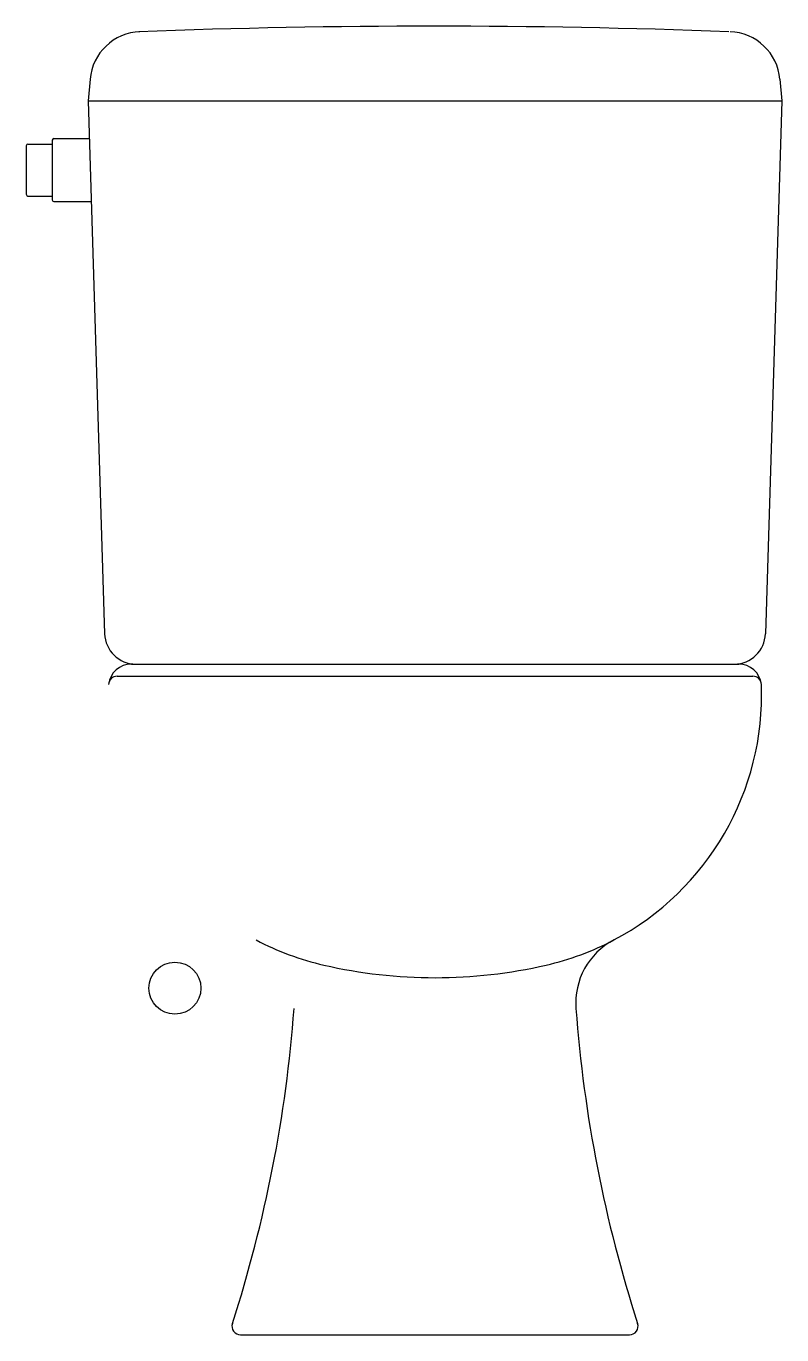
# Model space of a CAD drawing. Extents: x 1550 to 1985, y 1334 to 2089.
import ezdxf

# ---------------------------------------------------------------- set-up
doc = ezdxf.new("R2010")
doc.units = 0
doc.header["$LTSCALE"] = 50
doc.layers.add('FINA', color=6, linetype='CONTINUOUS')
doc.layers.add('GROSSA', color=3, linetype='CONTINUOUS')

msp = doc.modelspace()

# ---------------------------------------------------------------- linework, layer by layer
at = {"layer": 'FINA', "color": 0}
msp.add_circle((1635.3, 1533.87), 15, dxfattribs=at)
at = {"layer": 'GROSSA', "color": 0, "linetype": 'CONTINUOUS'}
for p, q in [((1586.39, 2058.29), (1585.3, 2045.87)), ((1984.22, 2058.29), (1985.3, 2045.87)), ((1585.3, 2045.87), (1594.77, 1738.32)), ((1585.3, 2045.87), (1985.3, 2045.87)), ((1985.3, 2045.87), (1975.84, 1738.32)), ((1565.53, 2024.07), (1585.97, 2024.07)), ((1549.53, 2019.87), (1549.53, 1991.87)), ((1550.53, 2020.87), (1564.53, 2020.87)), ((1564.53, 2023.07), (1564.53, 1988.68)), ((1550.53, 1990.87), (1564.53, 1990.87)), ((1565.53, 1987.68), (1587.09, 1987.68)), ((1602.05, 1713.87), (1968.56, 1713.87)), ((1610.2, 1720.87), (1960.4, 1720.87)), ((1610.58, 1720.87), (1960.57, 1720.87)), ((1612.76, 1720.87), (1957.85, 1720.87)), ((1673.2, 1333.87), (1897.4, 1333.87))]:
    msp.add_line(p, q, dxfattribs=at)
for centre, radius, start, end in [((1616.27, 2055.68), 30, 92.1413, 175.00274), ((1784.6, -2411.69), 4500.56, 87.83316, 92.16684), ((1954.33, 2055.68), 30, 4.99726, 87.8587), ((1565.53, 2023.07), 1, 90.02089, 179.97911), ((1550.53, 2019.87), 1, 90.02089, 179.97911), ((1550.53, 1991.88), 1, 180.02089, 269.97911), ((1565.53, 1988.68), 1, 180.02089, 269.97911), ((1612.76, 1738.88), 18, 181.76548, 270), ((1957.85, 1738.88), 18, 270, 358.23452), ((1610.2, 1707.65), 13.22, 89.83254, 173.89798), ((1602.05, 1708.87), 5, 90, 177.88004), ((1960.41, 1707.65), 13.22, 6.10202, 90.16746), ((1968.56, 1708.87), 5, 2.11996, 90), ((1813.65, 1703.15), 160.01, 297.85249, 2.11784), ((1756.91, 1703.14), 159.99, 242.15719, 257.10483), ((1813.69, 1703.14), 159.99, 282.89517, 297.84281), ((1907.67, 1525.21), 41.24, 117.84517, 184.27076), ((1785.32, 1826.74), 286.82, 257.083, 282.917), ((925.63, 1580.29), 780.59, 342.10321, 355.72755), ((2644.98, 1580.29), 780.59, 184.27245, 197.89679), ((1673.2, 1338.88), 5, 162.11548, 270), ((1897.4, 1338.88), 5, 270, 17.88452)]:
    msp.add_arc(centre, radius, start, end, dxfattribs=at)

doc.saveas('drawing.dxf')
